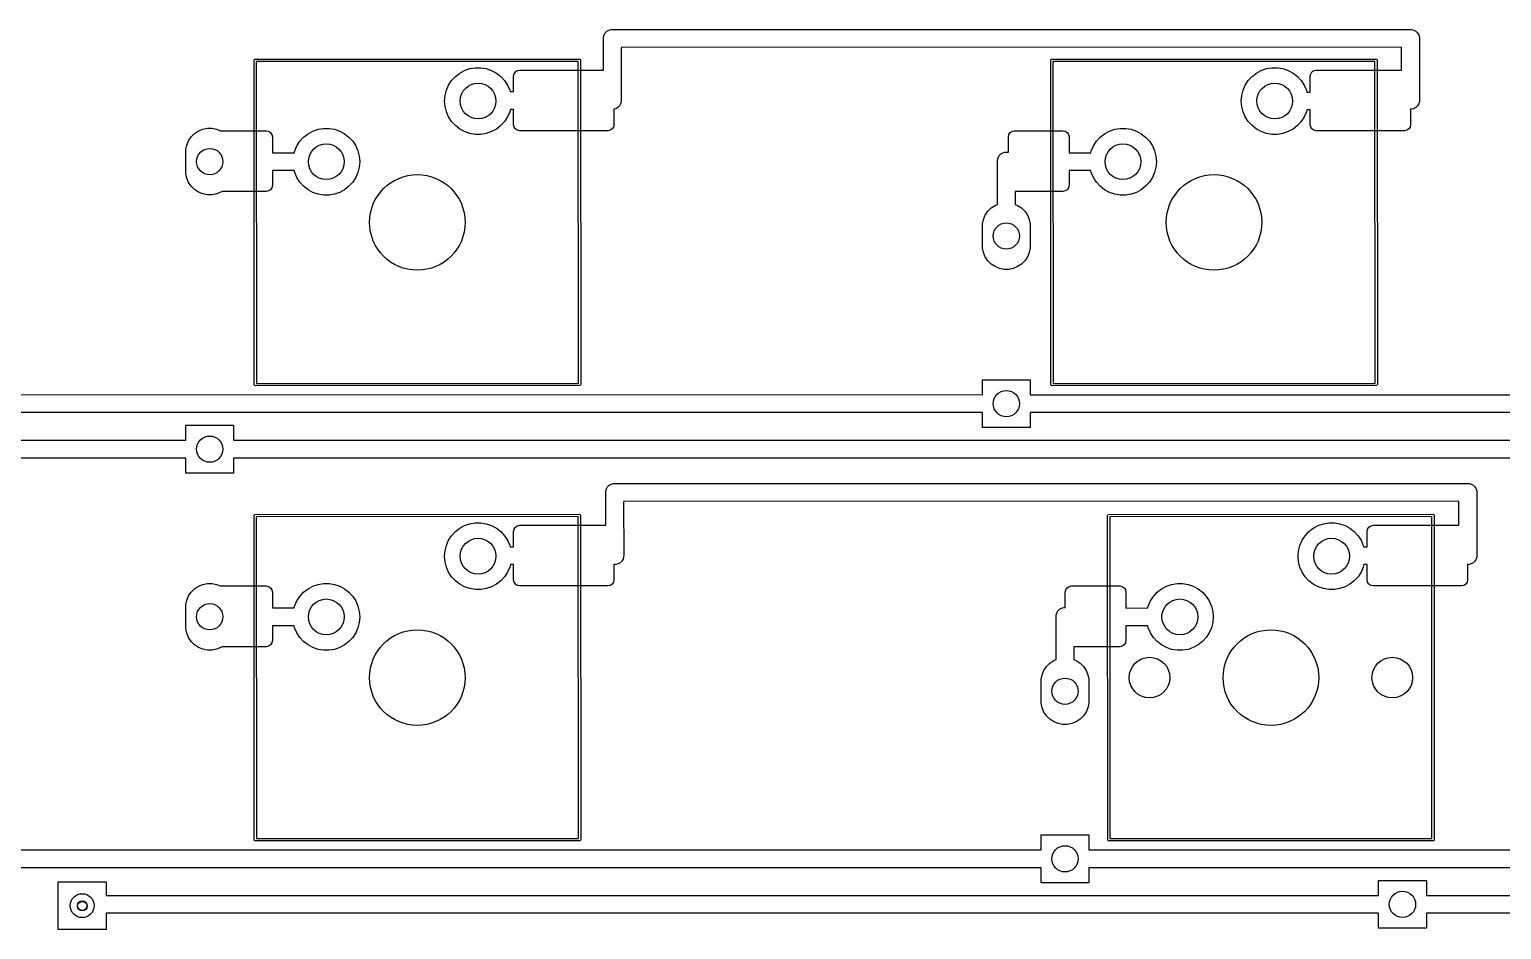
# Model space of a CAD drawing. Extents: x 12 to 499, y -206 to -17.
# Drawn here: x 71.1 to 132.7, y -96.7 to -59 of the extents above; entities that cross this region are included whole.
import ezdxf

# ---------------------------------------------------------------- set-up
doc = ezdxf.new("R2010")
doc.units = 0
doc.layers.add('BLACK', color=7, linetype='CONTINUOUS')

msp = doc.modelspace()

# ---------------------------------------------------------------- linework, layer by layer
at = {"layer": 'BLACK', "linetype": 'CONTINUOUS'}
for p, q in [((95.20855, -59.161714), (95.277772, -59.092492)), ((95.277772, -59.092492), (95.362552, -59.043545)), ((95.362552, -59.043545), (95.457111, -59.018208)), ((95.457111, -59.018208), (128.906058, -59.015)), ((128.906058, -59.015), (128.955005, -59.018208)), ((128.955005, -59.018208), (129.049564, -59.043545)), ((129.049564, -59.043545), (129.134344, -59.092492)), ((129.134344, -59.092492), (129.203566, -59.161714)), ((95.131058, -59.39), (95.134266, -59.341053)), ((95.132666, -60.715004), (95.131058, -59.39)), ((95.134266, -59.341053), (95.159603, -59.246494)), ((95.159603, -59.246494), (95.20855, -59.161714)), ((129.203566, -59.161714), (129.252513, -59.246494)), ((129.252513, -59.246494), (129.27785, -59.341053)), ((129.27785, -59.341053), (129.281058, -61.985004)), ((80.51107, -60.305004), (80.514876, -60.28587)), ((80.514876, -73.894138), (80.51107, -60.305004)), ((80.514876, -60.28587), (80.541936, -60.25881)), ((80.541936, -60.25881), (94.13107, -60.255004)), ((94.081082, -60.351217), (80.607283, -60.354991)), ((80.607283, -60.354991), (80.611057, -73.82879)), ((94.084856, -73.825016), (94.081082, -60.351217)), ((94.13107, -60.255004), (94.150204, -60.25881)), ((94.150204, -60.25881), (94.177264, -60.28587)), ((94.177264, -60.28587), (94.18107, -73.875004)), ((128.531509, -59.761832), (95.878364, -59.764964)), ((95.878364, -59.764964), (95.881058, -61.985004)), ((113.84857, -60.305004), (113.852376, -60.28587)), ((113.852376, -73.894138), (113.84857, -60.305004)), ((113.852376, -60.28587), (113.879436, -60.25881)), ((113.879436, -60.25881), (127.46857, -60.255004)), ((127.418582, -60.351217), (113.944783, -60.354991)), ((113.944783, -60.354991), (113.948557, -73.82879)), ((127.422356, -73.825016), (127.418582, -60.351217)), ((127.46857, -60.255004), (127.487704, -60.25881)), ((127.487704, -60.25881), (127.514764, -60.28587)), ((127.514764, -60.28587), (127.51857, -73.875004)), ((128.532666, -60.715004), (128.531509, -59.761832)), ((88.781273, -61.150106), (88.937876, -60.979991)), ((88.937876, -60.979991), (89.120343, -60.837971)), ((89.120343, -60.837971), (89.323696, -60.727921)), ((89.323696, -60.727921), (89.54239, -60.652844)), ((89.54239, -60.652844), (89.770459, -60.614786)), ((89.770459, -60.614786), (90.001681, -60.614786)), ((90.001681, -60.614786), (90.22975, -60.652844)), ((90.22975, -60.652844), (90.448444, -60.727921)), ((90.448444, -60.727921), (90.651797, -60.837971)), ((90.651797, -60.837971), (90.834264, -60.979991)), ((90.834264, -60.979991), (90.990867, -61.150106)), ((91.37207, -60.969004), (91.391405, -60.871802)), ((91.37207, -61.611857), (91.37207, -60.969004)), ((91.391405, -60.871802), (91.446465, -60.789399)), ((91.446465, -60.789399), (91.528868, -60.734339)), ((91.528868, -60.734339), (91.62607, -60.715004)), ((91.62607, -60.715004), (95.132666, -60.715004)), ((122.118773, -61.150106), (122.275376, -60.979991)), ((122.275376, -60.979991), (122.457843, -60.837971)), ((122.457843, -60.837971), (122.661196, -60.727921)), ((122.661196, -60.727921), (122.87989, -60.652844)), ((122.87989, -60.652844), (123.107959, -60.614786)), ((123.107959, -60.614786), (123.339181, -60.614786)), ((123.339181, -60.614786), (123.56725, -60.652844)), ((123.56725, -60.652844), (123.785944, -60.727921)), ((123.785944, -60.727921), (123.989297, -60.837971)), ((123.989297, -60.837971), (124.171764, -60.979991)), ((124.171764, -60.979991), (124.328367, -61.150106)), ((124.70957, -60.969004), (124.728905, -60.871802)), ((124.70957, -61.636857), (124.70957, -60.969004)), ((124.728905, -60.871802), (124.783965, -60.789399)), ((124.783965, -60.789399), (124.866368, -60.734339)), ((124.866368, -60.734339), (124.96357, -60.715004)), ((124.96357, -60.715004), (128.532666, -60.715004)), ((88.505164, -61.779572), (88.561926, -61.555425)), ((88.561926, -61.555425), (88.654807, -61.343678)), ((88.654807, -61.343678), (88.781273, -61.150106)), ((90.990867, -61.150106), (91.117333, -61.343678)), ((91.117333, -61.343678), (91.210214, -61.555425)), ((91.210214, -61.555425), (91.224537, -61.611987)), ((121.842664, -61.779572), (121.899426, -61.555425)), ((121.899426, -61.555425), (121.992307, -61.343678)), ((121.992307, -61.343678), (122.118773, -61.150106)), ((124.328367, -61.150106), (124.454833, -61.343678)), ((124.454833, -61.343678), (124.547714, -61.555425)), ((124.547714, -61.555425), (124.568367, -61.636981)), ((88.48607, -62.010004), (88.505164, -61.779572)), ((88.505164, -62.240436), (88.48607, -62.010004)), ((91.224537, -61.611987), (91.37207, -61.611857)), ((95.803566, -62.21329), (95.734344, -62.282512)), ((95.852513, -62.12851), (95.803566, -62.21329)), ((95.87785, -62.033951), (95.852513, -62.12851)), ((95.881058, -61.985004), (95.87785, -62.033951)), ((121.82357, -62.010004), (121.842664, -61.779572)), ((121.842664, -62.240436), (121.82357, -62.010004)), ((124.568367, -61.636981), (124.70957, -61.636857)), ((129.203566, -62.21329), (129.134344, -62.282512)), ((129.252513, -62.12851), (129.203566, -62.21329)), ((129.27785, -62.033951), (129.252513, -62.12851)), ((129.281058, -61.985004), (129.27785, -62.033951)), ((88.561926, -62.464583), (88.505164, -62.240436)), ((88.654807, -62.67633), (88.561926, -62.464583)), ((88.781273, -62.869902), (88.654807, -62.67633)), ((91.117333, -62.67633), (90.990867, -62.869902)), ((91.210214, -62.464583), (91.117333, -62.67633)), ((91.236999, -62.358811), (91.210214, -62.464583)), ((91.37207, -62.358692), (91.236999, -62.358811)), ((91.37207, -63.001004), (91.37207, -62.358692)), ((95.649564, -62.331459), (95.57207, -62.352223)), ((95.57207, -62.352223), (95.57207, -63.001004)), ((95.734344, -62.282512), (95.649564, -62.331459)), ((121.899426, -62.464583), (121.842664, -62.240436)), ((121.992307, -62.67633), (121.899426, -62.464583)), ((122.118773, -62.869902), (121.992307, -62.67633)), ((124.454833, -62.67633), (124.328367, -62.869902)), ((124.547714, -62.464583), (124.454833, -62.67633)), ((124.568166, -62.383817), (124.547714, -62.464583)), ((124.70957, -62.383692), (124.568166, -62.383817)), ((124.70957, -63.001004), (124.70957, -62.383692)), ((128.955005, -62.356796), (128.90957, -62.356863)), ((128.90957, -62.356863), (128.90957, -63.001004)), ((129.049564, -62.331459), (128.955005, -62.356796)), ((129.134344, -62.282512), (129.049564, -62.331459)), ((77.88304, -63.509607), (78.021657, -63.37099)), ((78.021657, -63.37099), (78.184653, -63.262079)), ((78.184653, -63.262079), (78.365765, -63.18706)), ((78.365765, -63.18706), (78.558033, -63.148815)), ((78.558033, -63.148815), (78.754067, -63.148815)), ((78.754067, -63.148815), (78.946335, -63.18706)), ((78.946335, -63.18706), (79.110366, -63.255004)), ((79.110366, -63.255004), (81.02607, -63.255004)), ((81.02607, -63.255004), (81.123272, -63.274339)), ((81.123272, -63.274339), (81.205675, -63.329399)), ((81.205675, -63.329399), (81.260735, -63.411802)), ((81.260735, -63.411802), (81.28007, -63.509004)), ((82.587876, -63.519991), (82.770343, -63.377971)), ((82.770343, -63.377971), (82.973696, -63.267921)), ((82.973696, -63.267921), (83.19239, -63.192844)), ((83.19239, -63.192844), (83.420459, -63.154786)), ((83.420459, -63.154786), (83.651681, -63.154786)), ((83.651681, -63.154786), (83.87975, -63.192844)), ((83.87975, -63.192844), (84.098444, -63.267921)), ((84.098444, -63.267921), (84.301797, -63.377971)), ((84.301797, -63.377971), (84.484264, -63.519991)), ((88.937876, -63.040017), (88.781273, -62.869902)), ((89.120343, -63.182037), (88.937876, -63.040017)), ((89.323696, -63.292087), (89.120343, -63.182037)), ((89.54239, -63.367164), (89.323696, -63.292087)), ((89.770459, -63.405222), (89.54239, -63.367164)), ((90.001681, -63.405222), (89.770459, -63.405222)), ((90.22975, -63.367164), (90.001681, -63.405222)), ((90.448444, -63.292087), (90.22975, -63.367164)), ((90.651797, -63.182037), (90.448444, -63.292087)), ((90.834264, -63.040017), (90.651797, -63.182037)), ((90.990867, -62.869902), (90.834264, -63.040017)), ((91.391405, -63.098206), (91.37207, -63.001004)), ((91.446465, -63.180609), (91.391405, -63.098206)), ((91.528868, -63.235669), (91.446465, -63.180609)), ((91.62607, -63.255004), (91.528868, -63.235669)), ((95.31807, -63.255004), (91.62607, -63.255004)), ((95.415272, -63.235669), (95.31807, -63.255004)), ((95.497675, -63.180609), (95.415272, -63.235669)), ((95.552735, -63.098206), (95.497675, -63.180609)), ((95.57207, -63.001004), (95.552735, -63.098206)), ((112.07757, -63.509004), (112.096905, -63.411802)), ((112.096905, -63.411802), (112.151965, -63.329399)), ((112.151965, -63.329399), (112.234368, -63.274339)), ((112.234368, -63.274339), (112.33157, -63.255004)), ((112.33157, -63.255004), (114.36357, -63.255004)), ((114.36357, -63.255004), (114.460772, -63.274339)), ((114.460772, -63.274339), (114.543175, -63.329399)), ((114.543175, -63.329399), (114.598235, -63.411802)), ((114.598235, -63.411802), (114.61757, -63.509004)), ((115.925376, -63.519991), (116.107843, -63.377971)), ((116.107843, -63.377971), (116.311196, -63.267921)), ((116.311196, -63.267921), (116.52989, -63.192844)), ((116.52989, -63.192844), (116.757959, -63.154786)), ((116.757959, -63.154786), (116.989181, -63.154786)), ((116.989181, -63.154786), (117.21725, -63.192844)), ((117.21725, -63.192844), (117.435944, -63.267921)), ((117.435944, -63.267921), (117.639297, -63.377971)), ((117.639297, -63.377971), (117.821764, -63.519991)), ((122.275376, -63.040017), (122.118773, -62.869902)), ((122.457843, -63.182037), (122.275376, -63.040017)), ((122.661196, -63.292087), (122.457843, -63.182037)), ((122.87989, -63.367164), (122.661196, -63.292087)), ((123.107959, -63.405222), (122.87989, -63.367164)), ((123.339181, -63.405222), (123.107959, -63.405222)), ((123.56725, -63.367164), (123.339181, -63.405222)), ((123.785944, -63.292087), (123.56725, -63.367164)), ((123.989297, -63.182037), (123.785944, -63.292087)), ((124.171764, -63.040017), (123.989297, -63.182037)), ((124.328367, -62.869902), (124.171764, -63.040017)), ((124.728905, -63.098206), (124.70957, -63.001004)), ((124.783965, -63.180609), (124.728905, -63.098206)), ((124.866368, -63.235669), (124.783965, -63.180609)), ((124.96357, -63.255004), (124.866368, -63.235669)), ((128.65557, -63.255004), (124.96357, -63.255004)), ((128.752772, -63.235669), (128.65557, -63.255004)), ((128.835175, -63.180609), (128.752772, -63.235669)), ((128.890235, -63.098206), (128.835175, -63.180609)), ((128.90957, -63.001004), (128.890235, -63.098206)), ((77.65605, -64.144), (77.660865, -64.045983)), ((77.660865, -64.045983), (77.69911, -63.853715)), ((77.69911, -63.853715), (77.774129, -63.672603)), ((77.774129, -63.672603), (77.88304, -63.509607)), ((81.28007, -63.509004), (81.28007, -64.176472)), ((82.211926, -64.095425), (82.304807, -63.883678)), ((82.304807, -63.883678), (82.431273, -63.690106)), ((82.431273, -63.690106), (82.587876, -63.519991)), ((84.484264, -63.519991), (84.640867, -63.690106)), ((84.640867, -63.690106), (84.767333, -63.883678)), ((84.767333, -63.883678), (84.860214, -64.095425)), ((112.07757, -64.152908), (112.07757, -63.509004)), ((114.61757, -63.509004), (114.61757, -64.177028)), ((115.549426, -64.095425), (115.642307, -63.883678)), ((115.642307, -63.883678), (115.768773, -63.690106)), ((115.768773, -63.690106), (115.925376, -63.519991)), ((117.821764, -63.519991), (117.978367, -63.690106)), ((117.978367, -63.690106), (118.104833, -63.883678)), ((118.104833, -63.883678), (118.197714, -64.095425)), ((77.660865, -65.042017), (77.65605, -64.144)), ((81.28007, -64.176472), (82.191552, -64.175879)), ((82.191552, -64.175879), (82.211926, -64.095425)), ((84.860214, -64.095425), (84.916976, -64.319572)), ((84.916976, -64.319572), (84.93607, -64.550004)), ((84.93607, -64.550004), (84.916976, -64.780436)), ((111.61857, -64.525004), (111.621778, -64.476057)), ((111.620395, -66.336393), (111.61857, -64.525004)), ((111.621778, -64.476057), (111.647115, -64.381498)), ((111.647115, -64.381498), (111.696062, -64.296718)), ((111.696062, -64.296718), (111.765284, -64.227496)), ((111.765284, -64.227496), (111.850064, -64.178549)), ((111.850064, -64.178549), (111.944623, -64.153212)), ((111.944623, -64.153212), (112.07757, -64.152908)), ((114.61757, -64.177028), (115.528968, -64.17621)), ((115.528968, -64.17621), (115.549426, -64.095425)), ((118.197714, -64.095425), (118.254476, -64.319572)), ((118.254476, -64.319572), (118.27357, -64.550004)), ((118.27357, -64.550004), (118.254476, -64.780436)), ((77.69911, -65.234285), (77.660865, -65.042017)), ((77.774129, -65.415397), (77.69911, -65.234285)), ((82.191191, -64.922703), (81.28007, -64.923296)), ((81.28007, -64.923296), (81.28007, -65.541004)), ((82.211926, -65.004583), (82.191191, -64.922703)), ((82.304807, -65.21633), (82.211926, -65.004583)), ((82.431273, -65.409902), (82.304807, -65.21633)), ((84.767333, -65.21633), (84.640867, -65.409902)), ((84.860214, -65.004583), (84.767333, -65.21633)), ((84.916976, -64.780436), (84.860214, -65.004583)), ((115.528778, -64.923046), (114.61757, -64.923864)), ((114.61757, -64.923864), (114.61757, -65.541004)), ((115.549426, -65.004583), (115.528778, -64.923046)), ((115.642307, -65.21633), (115.549426, -65.004583)), ((115.768773, -65.409902), (115.642307, -65.21633)), ((118.104833, -65.21633), (117.978367, -65.409902)), ((118.197714, -65.004583), (118.104833, -65.21633)), ((118.254476, -64.780436), (118.197714, -65.004583)), ((77.88304, -65.578393), (77.774129, -65.415397)), ((78.021657, -65.71701), (77.88304, -65.578393)), ((78.184653, -65.825921), (78.021657, -65.71701)), ((78.365765, -65.90094), (78.184653, -65.825921)), ((78.558033, -65.939185), (78.365765, -65.90094)), ((78.946335, -65.90094), (78.754067, -65.939185)), ((79.127447, -65.825921), (78.946335, -65.90094)), ((79.173717, -65.795004), (79.127447, -65.825921)), ((81.02607, -65.795004), (79.173717, -65.795004)), ((81.123272, -65.775669), (81.02607, -65.795004)), ((81.205675, -65.720609), (81.123272, -65.775669)), ((81.260735, -65.638206), (81.205675, -65.720609)), ((81.28007, -65.541004), (81.260735, -65.638206)), ((82.587876, -65.580017), (82.431273, -65.409902)), ((82.770343, -65.722037), (82.587876, -65.580017)), ((82.973696, -65.832087), (82.770343, -65.722037)), ((83.19239, -65.907164), (82.973696, -65.832087)), ((83.420459, -65.945222), (83.19239, -65.907164)), ((83.87975, -65.907164), (83.651681, -65.945222)), ((84.098444, -65.832087), (83.87975, -65.907164)), ((84.301797, -65.722037), (84.098444, -65.832087)), ((84.484264, -65.580017), (84.301797, -65.722037)), ((84.640867, -65.409902), (84.484264, -65.580017)), ((114.36357, -65.795004), (112.366691, -65.795004)), ((112.366691, -65.795004), (112.367237, -66.336598)), ((114.460772, -65.775669), (114.36357, -65.795004)), ((114.543175, -65.720609), (114.460772, -65.775669)), ((114.598235, -65.638206), (114.543175, -65.720609)), ((114.61757, -65.541004), (114.598235, -65.638206)), ((115.925376, -65.580017), (115.768773, -65.409902)), ((116.107843, -65.722037), (115.925376, -65.580017)), ((116.311196, -65.832087), (116.107843, -65.722037)), ((116.52989, -65.907164), (116.311196, -65.832087)), ((116.757959, -65.945222), (116.52989, -65.907164)), ((117.21725, -65.907164), (116.989181, -65.945222)), ((117.435944, -65.832087), (117.21725, -65.907164)), ((117.639297, -65.722037), (117.435944, -65.832087)), ((117.821764, -65.580017), (117.639297, -65.722037)), ((117.978367, -65.409902), (117.821764, -65.580017)), ((78.754067, -65.939185), (78.558033, -65.939185)), ((83.651681, -65.945222), (83.420459, -65.945222)), ((111.22056, -66.624607), (111.359177, -66.48599)), ((111.359177, -66.48599), (111.522173, -66.377079)), ((111.522173, -66.377079), (111.620395, -66.336393)), ((112.367237, -66.336598), (112.464967, -66.377079)), ((112.464967, -66.377079), (112.627963, -66.48599)), ((112.627963, -66.48599), (112.76658, -66.624607)), ((116.989181, -65.945222), (116.757959, -65.945222)), ((110.998385, -67.160983), (111.03663, -66.968715)), ((111.03663, -66.968715), (111.111649, -66.787603)), ((111.111649, -66.787603), (111.22056, -66.624607)), ((112.76658, -66.624607), (112.875491, -66.787603)), ((112.875491, -66.787603), (112.95051, -66.968715)), ((112.95051, -66.968715), (112.988755, -67.160983)), ((110.99357, -67.259), (110.998385, -67.160983)), ((110.998385, -68.157017), (110.99357, -67.259)), ((112.988755, -67.160983), (112.99357, -68.059)), ((111.03663, -68.349285), (110.998385, -68.157017)), ((111.111649, -68.530397), (111.03663, -68.349285)), ((112.95051, -68.349285), (112.875491, -68.530397)), ((112.988755, -68.157017), (112.95051, -68.349285)), ((112.99357, -68.059), (112.988755, -68.157017)), ((111.22056, -68.693393), (111.111649, -68.530397)), ((111.359177, -68.83201), (111.22056, -68.693393)), ((111.522173, -68.940921), (111.359177, -68.83201)), ((111.703285, -69.01594), (111.522173, -68.940921)), ((112.464967, -68.940921), (112.283855, -69.01594)), ((112.627963, -68.83201), (112.464967, -68.940921)), ((112.76658, -68.693393), (112.627963, -68.83201)), ((112.875491, -68.530397), (112.76658, -68.693393)), ((111.895553, -69.054185), (111.703285, -69.01594)), ((112.091587, -69.054185), (111.895553, -69.054185)), ((112.283855, -69.01594), (112.091587, -69.054185)), ((80.541936, -73.921198), (80.514876, -73.894138)), ((80.56107, -73.925004), (80.541936, -73.921198)), ((94.150204, -73.921198), (80.56107, -73.925004)), ((80.611057, -73.82879), (94.084856, -73.825016)), ((94.177264, -73.894138), (94.150204, -73.921198)), ((94.18107, -73.875004), (94.177264, -73.894138)), ((110.99357, -74.299051), (110.99357, -73.674)), ((110.99357, -73.674), (112.99357, -73.674)), ((112.99357, -73.674), (112.99357, -74.302129)), ((113.879436, -73.921198), (113.852376, -73.894138)), ((113.89857, -73.925004), (113.879436, -73.921198)), ((127.487704, -73.921198), (113.89857, -73.925004)), ((113.948557, -73.82879), (127.422356, -73.825016)), ((127.514764, -73.894138), (127.487704, -73.921198)), ((127.51857, -73.875004), (127.514764, -73.894138)), ((51.081063, -74.302153), (110.99357, -74.299051)), ((112.99357, -74.302129), (153.732058, -74.299074)), ((110.99357, -75.045846), (51.081063, -75.048948)), ((110.99357, -75.674), (110.99357, -75.045846)), ((153.732058, -75.04587), (112.99357, -75.048925)), ((112.99357, -75.048925), (112.99357, -75.674)), ((77.65605, -76.204084), (77.65605, -75.579)), ((77.65605, -75.579), (79.65605, -75.579)), ((79.65605, -75.579), (79.65605, -76.207153)), ((112.99357, -75.674), (110.99357, -75.674)), ((41.556058, -76.207119), (77.65605, -76.204084)), ((79.65605, -76.207153), (139.596058, -76.204051)), ((77.65605, -76.95088), (41.556058, -76.953915)), ((77.65605, -77.579), (77.65605, -76.95088)), ((139.596058, -76.950846), (79.65605, -76.953948)), ((79.65605, -76.953948), (79.65605, -77.579)), ((79.65605, -77.579), (77.65605, -77.579)), ((95.259603, -78.246494), (95.30855, -78.161714)), ((95.30855, -78.161714), (95.377772, -78.092492)), ((95.377772, -78.092492), (95.462552, -78.043545)), ((95.462552, -78.043545), (95.557111, -78.018208)), ((95.557111, -78.018208), (131.306058, -78.015)), ((131.306058, -78.015), (131.355005, -78.018208)), ((131.355005, -78.018208), (131.449564, -78.043545)), ((131.449564, -78.043545), (131.534344, -78.092492)), ((131.534344, -78.092492), (131.603566, -78.161714)), ((131.603566, -78.161714), (131.652513, -78.246494)), ((95.231058, -78.39), (95.234266, -78.341053)), ((95.232695, -79.764994), (95.231058, -78.39)), ((95.234266, -78.341053), (95.259603, -78.246494)), ((130.9315, -78.76183), (95.978354, -78.764966)), ((95.978354, -78.764966), (95.981058, -81.034994)), ((130.932695, -79.764994), (130.9315, -78.76183)), ((131.652513, -78.246494), (131.67785, -78.341053)), ((131.67785, -78.341053), (131.681058, -81.034994)), ((80.51105, -79.354994), (80.514856, -79.33586)), ((80.514856, -92.944128), (80.51105, -79.354994)), ((80.514856, -79.33586), (80.541916, -79.3088)), ((80.541916, -79.3088), (94.13105, -79.304994)), ((94.081062, -79.401207), (80.607263, -79.404981)), ((80.607263, -79.404981), (80.611037, -92.87878)), ((94.084836, -92.875006), (94.081062, -79.401207)), ((94.13105, -79.304994), (94.150184, -79.3088)), ((94.150184, -79.3088), (94.177244, -79.33586)), ((94.177244, -79.33586), (94.18105, -92.924994)), ((116.2298, -79.354994), (116.233606, -79.33586)), ((116.233606, -92.944128), (116.2298, -79.354994)), ((116.233606, -79.33586), (116.260666, -79.3088)), ((116.260666, -79.3088), (129.8498, -79.304994)), ((129.799812, -79.401207), (116.326013, -79.404981)), ((116.326013, -79.404981), (116.329787, -92.87878)), ((129.803586, -92.875006), (129.799812, -79.401207)), ((129.8498, -79.304994), (129.868934, -79.3088)), ((129.868934, -79.3088), (129.895994, -79.33586)), ((129.895994, -79.33586), (129.8998, -92.924994)), ((88.781253, -80.200096), (88.937856, -80.029981)), ((88.937856, -80.029981), (89.120323, -79.887961)), ((89.120323, -79.887961), (89.323676, -79.777911)), ((89.323676, -79.777911), (89.54237, -79.702834)), ((89.54237, -79.702834), (89.770439, -79.664776)), ((89.770439, -79.664776), (90.001661, -79.664776)), ((90.001661, -79.664776), (90.22973, -79.702834)), ((90.22973, -79.702834), (90.448424, -79.777911)), ((90.448424, -79.777911), (90.651777, -79.887961)), ((90.651777, -79.887961), (90.834244, -80.029981)), ((90.834244, -80.029981), (90.990847, -80.200096)), ((91.37205, -80.018994), (91.391385, -79.921792)), ((91.37205, -80.661847), (91.37205, -80.018994)), ((91.391385, -79.921792), (91.446445, -79.839389)), ((91.446445, -79.839389), (91.528848, -79.784329)), ((91.528848, -79.784329), (91.62605, -79.764994)), ((91.62605, -79.764994), (95.232695, -79.764994)), ((124.500003, -80.200096), (124.656606, -80.029981)), ((124.656606, -80.029981), (124.839073, -79.887961)), ((124.839073, -79.887961), (125.042426, -79.777911)), ((125.042426, -79.777911), (125.26112, -79.702834)), ((125.26112, -79.702834), (125.489189, -79.664776)), ((125.489189, -79.664776), (125.720411, -79.664776)), ((125.720411, -79.664776), (125.94848, -79.702834)), ((125.94848, -79.702834), (126.167174, -79.777911)), ((126.167174, -79.777911), (126.370527, -79.887961)), ((126.370527, -79.887961), (126.552994, -80.029981)), ((126.552994, -80.029981), (126.709597, -80.200096)), ((127.0908, -80.018994), (127.110135, -79.921792)), ((127.0908, -80.661847), (127.0908, -80.018994)), ((127.110135, -79.921792), (127.165195, -79.839389)), ((127.165195, -79.839389), (127.247598, -79.784329)), ((127.247598, -79.784329), (127.3448, -79.764994)), ((127.3448, -79.764994), (130.932695, -79.764994)), ((88.505144, -80.829562), (88.561906, -80.605415)), ((88.561906, -80.605415), (88.654787, -80.393668)), ((88.654787, -80.393668), (88.781253, -80.200096)), ((90.990847, -80.200096), (91.117313, -80.393668)), ((91.117313, -80.393668), (91.210194, -80.605415)), ((91.210194, -80.605415), (91.224517, -80.661977)), ((91.224517, -80.661977), (91.37205, -80.661847)), ((124.223894, -80.829562), (124.280656, -80.605415)), ((124.280656, -80.605415), (124.373537, -80.393668)), ((124.373537, -80.393668), (124.500003, -80.200096)), ((126.709597, -80.200096), (126.836063, -80.393668)), ((126.836063, -80.393668), (126.928944, -80.605415)), ((126.928944, -80.605415), (126.943267, -80.661977)), ((126.943267, -80.661977), (127.0908, -80.661847)), ((88.48605, -81.059994), (88.505144, -80.829562)), ((88.505144, -81.290426), (88.48605, -81.059994)), ((88.561906, -81.514573), (88.505144, -81.290426)), ((95.903566, -81.26328), (95.834344, -81.332502)), ((95.952513, -81.1785), (95.903566, -81.26328)), ((95.97785, -81.083941), (95.952513, -81.1785)), ((95.981058, -81.034994), (95.97785, -81.083941)), ((124.2048, -81.059994), (124.223894, -80.829562)), ((124.223894, -81.290426), (124.2048, -81.059994)), ((124.280656, -81.514573), (124.223894, -81.290426)), ((131.603566, -81.26328), (131.534344, -81.332502)), ((131.652513, -81.1785), (131.603566, -81.26328)), ((131.67785, -81.083941), (131.652513, -81.1785)), ((131.681058, -81.034994), (131.67785, -81.083941)), ((88.654787, -81.72632), (88.561906, -81.514573)), ((88.781253, -81.919892), (88.654787, -81.72632)), ((88.937856, -82.090007), (88.781253, -81.919892)), ((90.990847, -81.919892), (90.834244, -82.090007)), ((91.117313, -81.72632), (90.990847, -81.919892)), ((91.210194, -81.514573), (91.117313, -81.72632)), ((91.236979, -81.408801), (91.210194, -81.514573)), ((91.37205, -81.408682), (91.236979, -81.408801)), ((91.37205, -82.050994), (91.37205, -81.408682)), ((95.655005, -81.406786), (95.57205, -81.406907)), ((95.57205, -81.406907), (95.57205, -82.050994)), ((95.749564, -81.381449), (95.655005, -81.406786)), ((95.834344, -81.332502), (95.749564, -81.381449)), ((124.373537, -81.72632), (124.280656, -81.514573)), ((124.500003, -81.919892), (124.373537, -81.72632)), ((124.656606, -82.090007), (124.500003, -81.919892)), ((126.709597, -81.919892), (126.552994, -82.090007)), ((126.836063, -81.72632), (126.709597, -81.919892)), ((126.928944, -81.514573), (126.836063, -81.72632)), ((126.955729, -81.408801), (126.928944, -81.514573)), ((127.0908, -81.408682), (126.955729, -81.408801)), ((127.0908, -82.050994), (127.0908, -81.408682)), ((131.355005, -81.406786), (131.2908, -81.406881)), ((131.2908, -81.406881), (131.2908, -82.050994)), ((131.449564, -81.381449), (131.355005, -81.406786)), ((131.534344, -81.332502), (131.449564, -81.381449)), ((77.88304, -82.559607), (78.021657, -82.42099)), ((78.021657, -82.42099), (78.184653, -82.312079)), ((78.184653, -82.312079), (78.365765, -82.23706)), ((78.365765, -82.23706), (78.558033, -82.198815)), ((78.558033, -82.198815), (78.754067, -82.198815)), ((78.754067, -82.198815), (78.946335, -82.23706)), ((78.946335, -82.23706), (79.110342, -82.304994)), ((79.110342, -82.304994), (81.02605, -82.304994)), ((81.02605, -82.304994), (81.123252, -82.324329)), ((81.123252, -82.324329), (81.205655, -82.379389)), ((81.205655, -82.379389), (81.260715, -82.461792)), ((81.260715, -82.461792), (81.28005, -82.558994)), ((82.587856, -82.569981), (82.770323, -82.427961)), ((82.770323, -82.427961), (82.973676, -82.317911)), ((82.973676, -82.317911), (83.19237, -82.242834)), ((83.19237, -82.242834), (83.420439, -82.204776)), ((83.420439, -82.204776), (83.651661, -82.204776)), ((83.651661, -82.204776), (83.87973, -82.242834)), ((83.87973, -82.242834), (84.098424, -82.317911)), ((84.098424, -82.317911), (84.301777, -82.427961)), ((84.301777, -82.427961), (84.484244, -82.569981)), ((89.120323, -82.232027), (88.937856, -82.090007)), ((89.323676, -82.342077), (89.120323, -82.232027)), ((89.54237, -82.417154), (89.323676, -82.342077)), ((89.770439, -82.455212), (89.54237, -82.417154)), ((90.001661, -82.455212), (89.770439, -82.455212)), ((90.22973, -82.417154), (90.001661, -82.455212)), ((90.448424, -82.342077), (90.22973, -82.417154)), ((90.651777, -82.232027), (90.448424, -82.342077)), ((90.834244, -82.090007), (90.651777, -82.232027)), ((91.391385, -82.148196), (91.37205, -82.050994)), ((91.446445, -82.230599), (91.391385, -82.148196)), ((91.528848, -82.285659), (91.446445, -82.230599)), ((91.62605, -82.304994), (91.528848, -82.285659)), ((95.31805, -82.304994), (91.62605, -82.304994)), ((95.415252, -82.285659), (95.31805, -82.304994)), ((95.497655, -82.230599), (95.415252, -82.285659)), ((95.552715, -82.148196), (95.497655, -82.230599)), ((95.57205, -82.050994), (95.552715, -82.148196)), ((114.4588, -82.558994), (114.478135, -82.461792)), ((114.478135, -82.461792), (114.533195, -82.379389)), ((114.533195, -82.379389), (114.615598, -82.324329)), ((114.615598, -82.324329), (114.7128, -82.304994)), ((114.7128, -82.304994), (116.7448, -82.304994)), ((116.7448, -82.304994), (116.842002, -82.324329)), ((116.842002, -82.324329), (116.924405, -82.379389)), ((116.924405, -82.379389), (116.979465, -82.461792)), ((116.979465, -82.461792), (116.9988, -82.558994)), ((118.306606, -82.569981), (118.489073, -82.427961)), ((118.489073, -82.427961), (118.692426, -82.317911)), ((118.692426, -82.317911), (118.91112, -82.242834)), ((118.91112, -82.242834), (119.139189, -82.204776)), ((119.139189, -82.204776), (119.370411, -82.204776)), ((119.370411, -82.204776), (119.59848, -82.242834)), ((119.59848, -82.242834), (119.817174, -82.317911)), ((119.817174, -82.317911), (120.020527, -82.427961)), ((120.020527, -82.427961), (120.202994, -82.569981)), ((124.839073, -82.232027), (124.656606, -82.090007)), ((125.042426, -82.342077), (124.839073, -82.232027)), ((125.26112, -82.417154), (125.042426, -82.342077)), ((125.489189, -82.455212), (125.26112, -82.417154)), ((125.720411, -82.455212), (125.489189, -82.455212)), ((125.94848, -82.417154), (125.720411, -82.455212)), ((126.167174, -82.342077), (125.94848, -82.417154)), ((126.370527, -82.232027), (126.167174, -82.342077)), ((126.552994, -82.090007), (126.370527, -82.232027)), ((127.110135, -82.148196), (127.0908, -82.050994)), ((127.165195, -82.230599), (127.110135, -82.148196)), ((127.247598, -82.285659), (127.165195, -82.230599)), ((127.3448, -82.304994), (127.247598, -82.285659)), ((131.0368, -82.304994), (127.3448, -82.304994)), ((131.134002, -82.285659), (131.0368, -82.304994)), ((131.216405, -82.230599), (131.134002, -82.285659)), ((131.271465, -82.148196), (131.216405, -82.230599)), ((131.2908, -82.050994), (131.271465, -82.148196)), ((77.65605, -83.194), (77.660865, -83.095983)), ((77.660865, -83.095983), (77.69911, -82.903715)), ((77.69911, -82.903715), (77.774129, -82.722603)), ((77.774129, -82.722603), (77.88304, -82.559607)), ((81.28005, -82.558994), (81.28005, -83.226462)), ((82.191532, -83.225869), (82.211906, -83.145415)), ((82.211906, -83.145415), (82.304787, -82.933668)), ((82.304787, -82.933668), (82.431253, -82.740096)), ((82.431253, -82.740096), (82.587856, -82.569981)), ((84.484244, -82.569981), (84.640847, -82.740096)), ((84.640847, -82.740096), (84.767313, -82.933668)), ((84.767313, -82.933668), (84.860194, -83.145415)), ((84.860194, -83.145415), (84.916956, -83.369562)), ((114.4588, -83.203057), (114.4588, -82.558994)), ((116.9988, -82.558994), (116.9988, -83.227018)), ((117.910198, -83.2262), (117.930656, -83.145415)), ((117.930656, -83.145415), (118.023537, -82.933668)), ((118.023537, -82.933668), (118.150003, -82.740096)), ((118.150003, -82.740096), (118.306606, -82.569981)), ((120.202994, -82.569981), (120.359597, -82.740096)), ((120.359597, -82.740096), (120.486063, -82.933668)), ((120.486063, -82.933668), (120.578944, -83.145415)), ((120.578944, -83.145415), (120.635706, -83.369562)), ((77.660865, -84.092017), (77.65605, -83.194)), ((81.28005, -83.226462), (82.191532, -83.225869)), ((84.916956, -83.369562), (84.93605, -83.599994)), ((84.93605, -83.599994), (84.916956, -83.830426)), ((114.072658, -83.574994), (114.075866, -83.526047)), ((114.074483, -85.386393), (114.072658, -83.574994)), ((114.075866, -83.526047), (114.101203, -83.431488)), ((114.101203, -83.431488), (114.15015, -83.346708)), ((114.15015, -83.346708), (114.219372, -83.277486)), ((114.219372, -83.277486), (114.304152, -83.228539)), ((114.304152, -83.228539), (114.398711, -83.203202)), ((114.398711, -83.203202), (114.4588, -83.203057)), ((116.9988, -83.227018), (117.910198, -83.2262)), ((120.635706, -83.369562), (120.6548, -83.599994)), ((120.6548, -83.599994), (120.635706, -83.830426)), ((77.69911, -84.284285), (77.660865, -84.092017)), ((77.774129, -84.465397), (77.69911, -84.284285)), ((82.191171, -83.972693), (81.28005, -83.973286)), ((81.28005, -83.973286), (81.28005, -84.590994)), ((82.211906, -84.054573), (82.191171, -83.972693)), ((82.304787, -84.26632), (82.211906, -84.054573)), ((82.431253, -84.459892), (82.304787, -84.26632)), ((84.767313, -84.26632), (84.640847, -84.459892)), ((84.860194, -84.054573), (84.767313, -84.26632)), ((84.916956, -83.830426), (84.860194, -84.054573)), ((117.910008, -83.973036), (116.9988, -83.973854)), ((116.9988, -83.973854), (116.9988, -84.590994)), ((117.930656, -84.054573), (117.910008, -83.973036)), ((118.023537, -84.26632), (117.930656, -84.054573)), ((118.150003, -84.459892), (118.023537, -84.26632)), ((120.486063, -84.26632), (120.359597, -84.459892)), ((120.578944, -84.054573), (120.486063, -84.26632)), ((120.635706, -83.830426), (120.578944, -84.054573)), ((77.88304, -84.628393), (77.774129, -84.465397)), ((78.021657, -84.76701), (77.88304, -84.628393)), ((78.184653, -84.875921), (78.021657, -84.76701)), ((78.365765, -84.95094), (78.184653, -84.875921)), ((78.558033, -84.989185), (78.365765, -84.95094)), ((78.754067, -84.989185), (78.558033, -84.989185)), ((78.946335, -84.95094), (78.754067, -84.989185)), ((79.127447, -84.875921), (78.946335, -84.95094)), ((79.173732, -84.844994), (79.127447, -84.875921)), ((81.02605, -84.844994), (79.173732, -84.844994)), ((81.123252, -84.825659), (81.02605, -84.844994)), ((81.205655, -84.770599), (81.123252, -84.825659)), ((81.260715, -84.688196), (81.205655, -84.770599)), ((81.28005, -84.590994), (81.260715, -84.688196)), ((82.587856, -84.630007), (82.431253, -84.459892)), ((82.770323, -84.772027), (82.587856, -84.630007)), ((82.973676, -84.882077), (82.770323, -84.772027)), ((83.19237, -84.957154), (82.973676, -84.882077)), ((83.420439, -84.995212), (83.19237, -84.957154)), ((83.651661, -84.995212), (83.420439, -84.995212)), ((83.87973, -84.957154), (83.651661, -84.995212)), ((84.098424, -84.882077), (83.87973, -84.957154)), ((84.301777, -84.772027), (84.098424, -84.882077)), ((84.484244, -84.630007), (84.301777, -84.772027)), ((84.640847, -84.459892), (84.484244, -84.630007)), ((116.7448, -84.844994), (114.820779, -84.844994)), ((114.820779, -84.844994), (114.821325, -85.386598)), ((116.842002, -84.825659), (116.7448, -84.844994)), ((116.924405, -84.770599), (116.842002, -84.825659)), ((116.979465, -84.688196), (116.924405, -84.770599)), ((116.9988, -84.590994), (116.979465, -84.688196)), ((118.306606, -84.630007), (118.150003, -84.459892)), ((118.489073, -84.772027), (118.306606, -84.630007)), ((118.692426, -84.882077), (118.489073, -84.772027)), ((118.91112, -84.957154), (118.692426, -84.882077)), ((119.139189, -84.995212), (118.91112, -84.957154)), ((119.370411, -84.995212), (119.139189, -84.995212)), ((119.59848, -84.957154), (119.370411, -84.995212)), ((119.817174, -84.882077), (119.59848, -84.957154)), ((120.020527, -84.772027), (119.817174, -84.882077)), ((120.202994, -84.630007), (120.020527, -84.772027)), ((120.359597, -84.459892), (120.202994, -84.630007)), ((113.674648, -85.674607), (113.813265, -85.53599)), ((113.813265, -85.53599), (113.976261, -85.427079)), ((113.976261, -85.427079), (114.074483, -85.386393)), ((114.821325, -85.386598), (114.919055, -85.427079)), ((114.919055, -85.427079), (115.082051, -85.53599)), ((115.082051, -85.53599), (115.220668, -85.674607)), ((113.447658, -86.309), (113.452473, -86.210983)), ((113.452473, -86.210983), (113.490718, -86.018715)), ((113.490718, -86.018715), (113.565737, -85.837603)), ((113.565737, -85.837603), (113.674648, -85.674607)), ((115.220668, -85.674607), (115.329579, -85.837603)), ((115.329579, -85.837603), (115.404598, -86.018715)), ((115.404598, -86.018715), (115.442843, -86.210983)), ((115.442843, -86.210983), (115.447658, -87.109)), ((113.452473, -87.207017), (113.447658, -86.309)), ((113.490718, -87.399285), (113.452473, -87.207017)), ((113.565737, -87.580397), (113.490718, -87.399285)), ((115.404598, -87.399285), (115.329579, -87.580397)), ((115.442843, -87.207017), (115.404598, -87.399285)), ((115.447658, -87.109), (115.442843, -87.207017)), ((113.674648, -87.743393), (113.565737, -87.580397)), ((113.813265, -87.88201), (113.674648, -87.743393)), ((113.976261, -87.990921), (113.813265, -87.88201)), ((114.157373, -88.06594), (113.976261, -87.990921)), ((114.349641, -88.104185), (114.157373, -88.06594)), ((114.737943, -88.06594), (114.545675, -88.104185)), ((114.919055, -87.990921), (114.737943, -88.06594)), ((115.082051, -87.88201), (114.919055, -87.990921)), ((115.220668, -87.743393), (115.082051, -87.88201)), ((115.329579, -87.580397), (115.220668, -87.743393)), ((114.545675, -88.104185), (114.349641, -88.104185)), ((80.541916, -92.971188), (80.514856, -92.944128)), ((80.56105, -92.974994), (80.541916, -92.971188)), ((94.150184, -92.971188), (80.56105, -92.974994)), ((80.611037, -92.87878), (94.084836, -92.875006)), ((94.177244, -92.944128), (94.150184, -92.971188)), ((94.18105, -92.924994), (94.177244, -92.944128)), ((113.447658, -93.349053), (113.447658, -92.724)), ((113.447658, -92.724), (115.447658, -92.724)), ((115.447658, -92.724), (115.447658, -93.352133)), ((116.260666, -92.971188), (116.233606, -92.944128)), ((116.2798, -92.974994), (116.260666, -92.971188)), ((129.868934, -92.971188), (116.2798, -92.974994)), ((116.329787, -92.87878), (129.803586, -92.875006)), ((129.895994, -92.944128), (129.868934, -92.971188)), ((129.8998, -92.924994), (129.895994, -92.944128)), ((54.892426, -93.352202), (113.447658, -93.349053)), ((115.447658, -93.352133), (158.576058, -93.349069)), ((113.447658, -94.095848), (55.216048, -94.098979)), ((113.447658, -94.724), (113.447658, -94.095848)), ((158.576058, -94.095865), (115.447658, -94.098928)), ((115.447658, -94.098928), (115.447658, -94.724)), ((72.320742, -96.683426), (72.320742, -94.683426)), ((72.320742, -94.683426), (74.320742, -94.683426)), ((74.320742, -94.683426), (74.320742, -95.257147)), ((115.447658, -94.724), (113.447658, -94.724)), ((127.570058, -95.254058), (127.570058, -94.629)), ((127.570058, -94.629), (129.570058, -94.629)), ((129.570058, -94.629), (129.570058, -95.257125)), ((74.320742, -95.257147), (127.570058, -95.254058)), ((129.570058, -95.257125), (168.235458, -95.254078)), ((127.570058, -96.000852), (74.320742, -96.003942)), ((74.320742, -96.003942), (74.320742, -96.683426)), ((127.570058, -96.629), (127.570058, -96.000852)), ((168.235458, -96.000874), (129.570058, -96.003921)), ((129.570058, -96.003921), (129.570058, -96.629)), ((74.320742, -96.683426), (72.320742, -96.683426)), ((129.570058, -96.629), (127.570058, -96.629))]:
    msp.add_line(p, q, dxfattribs=at)
at = {"layer": 'BLACK'}
for centre, radius in [((89.88607, -62.010004), 0.75), ((123.22357, -62.010004), 0.75), ((78.65605, -64.544), 0.55), ((83.53607, -64.550004), 0.75), ((116.87357, -64.550004), 0.75), ((87.34607, -67.090004), 2), ((87.34607, -67.090004), 2), ((120.68357, -67.090004), 2), ((111.99357, -67.659), 0.55), ((111.99357, -74.674), 0.55), ((78.65605, -76.579), 0.55), ((89.88605, -81.059994), 0.75), ((125.6048, -81.059994), 0.75), ((78.65605, -83.594), 0.55), ((83.53605, -83.599994), 0.75), ((119.2548, -83.599994), 0.75), ((87.34605, -86.139994), 2), ((87.34605, -86.139994), 2), ((123.0648, -86.139994), 2), ((117.9848, -86.139994), 0.85), ((128.1448, -86.139994), 0.85), ((114.447658, -86.709), 0.55), ((114.447658, -93.724), 0.55), ((73.320742, -95.683426), 0.5), ((73.320742, -95.683426), 0.2), ((128.570058, -95.629), 0.55), ((73.325058, -95.7052), 0.2)]:
    msp.add_circle(centre, radius, dxfattribs=at)

doc.saveas('drawing.dxf')
